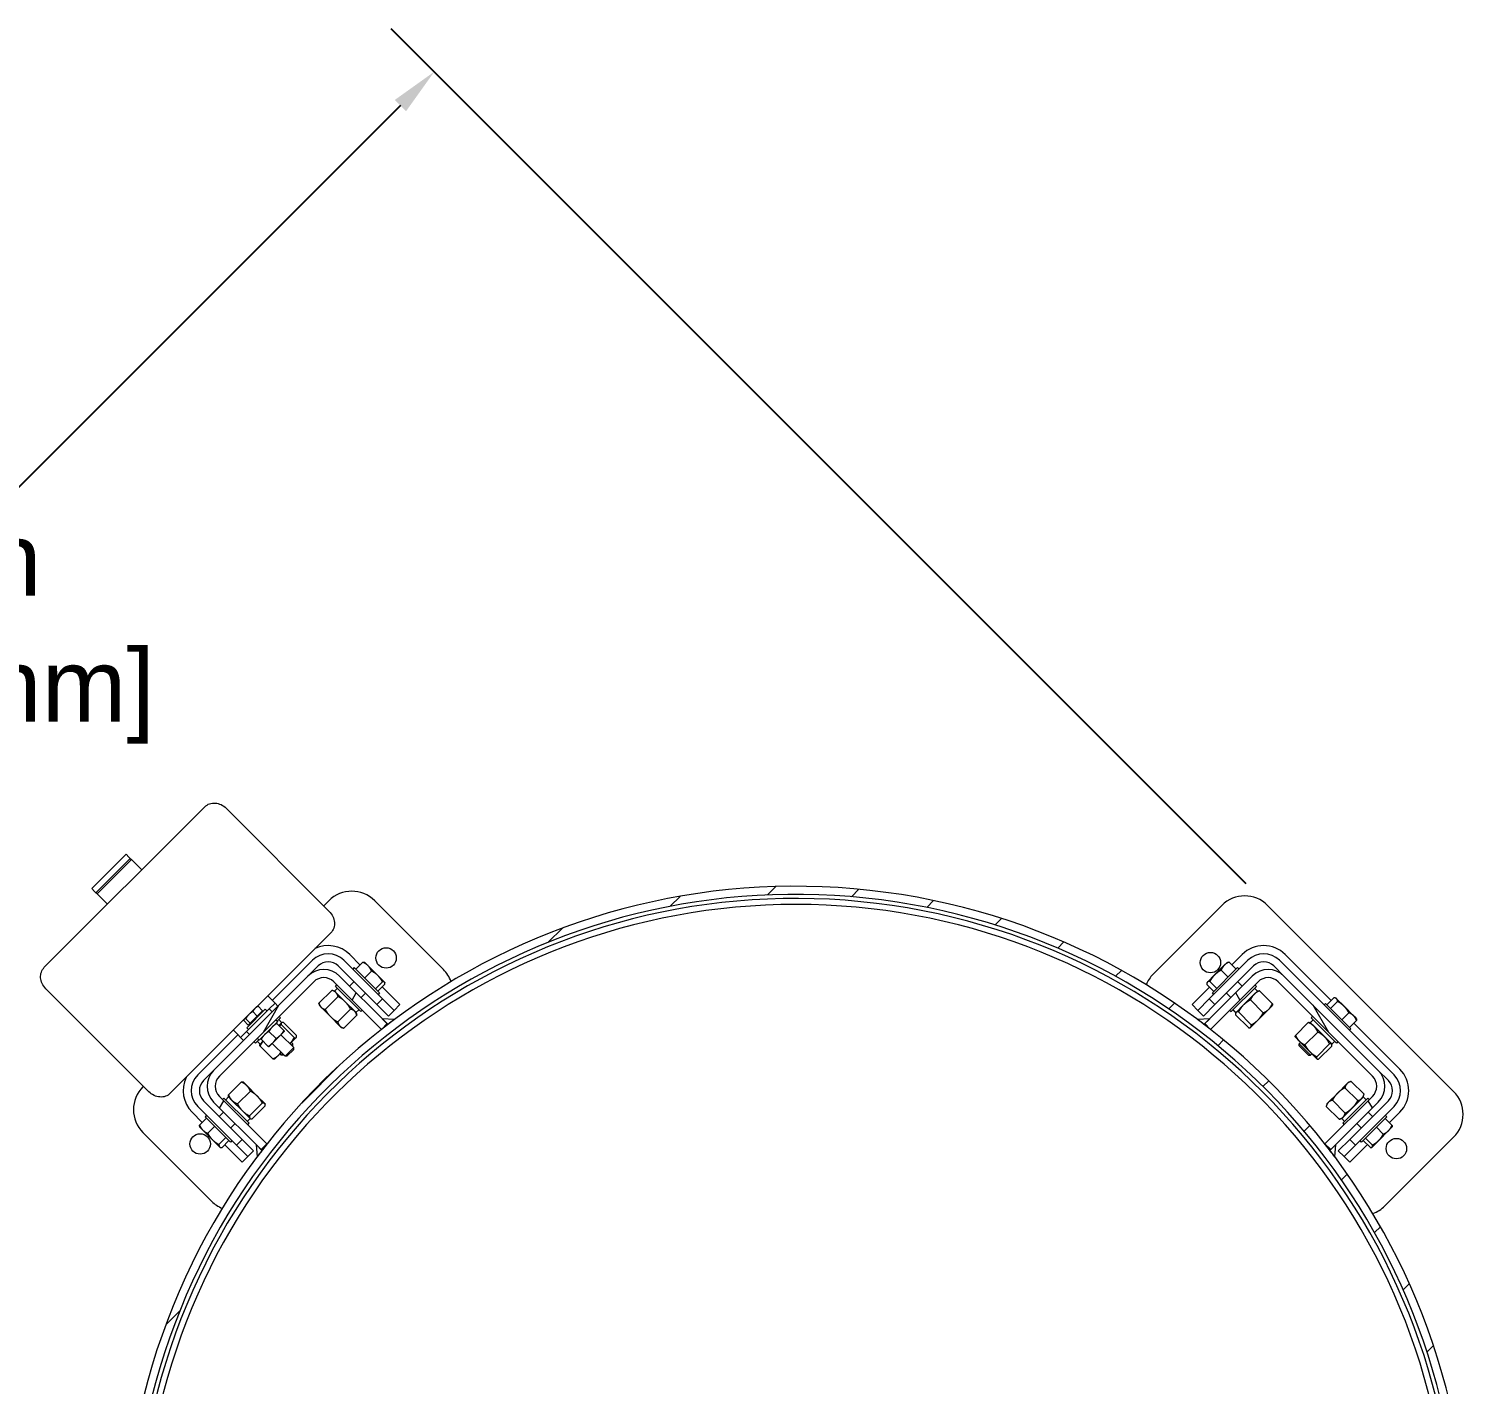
# Model space of a CAD drawing. Header units: inches. Extents: x 19 to 503, y 7 to 322.
# Drawn here: x 226.38 to 270.82, y 228.78 to 270.62 of the extents above; entities that cross this region are included whole.
import ezdxf

# ---------------------------------------------------------------- set-up
doc = ezdxf.new("R2010")
doc.units = ezdxf.units.IN
doc.header["$LTSCALE"] = 15
doc.header["$MEASUREMENT"] = 0
for name, color, linetype, lineweight in [('Dimension (ANSI)', 7, 'Continuous', 25), ('Hatch', 7, 'Continuous', 18), ('Visible', 7, 'Continuous', 18)]:
    doc.layers.add(name, color=color, linetype=linetype, lineweight=lineweight)
doc.styles.add('MEMCOR Medium', font='arial.ttf')
doc.dimstyles.new('Default (ANSI)', dxfattribs={"dimscale": 15, "dimtxt": 0.15, "dimasz": 0.098425, "dimexe": 0.125, "dimexo": 0.0625, "dimgap": 0.031496, "dimtad": 0, "dimtih": 1, "dimtoh": 1, "dimdec": 4, "dimrnd": 1e-08, "dimzin": 3, "dimdsep": 46, "dimlunit": 5, "dimtxsty": 'MEMCOR Medium', "dimcen": 0.09, "dimdle": 0.393701, "dimclrd": 256, "dimclre": 256, "dimclrt": 256, "dimadec": 0, "dimazin": 1, "dimtfac": 0.8, "dimtofl": 0, "dimtmove": 0, "dimatfit": 3, "dimfxl": 1, "dimfrac": 1, "dimtolj": 1, "dimtzin": 4, "dimlwd": -1, "dimlwe": -1, "dimarcsym": 0})

# ---------------------------------------------------------------- blocks, each defined once
blk = doc.blocks.new('*D29')
at = {"layer": 'Defpoints', "color": 0, "transparency": 16777216}
for p in [(238.898, 269.29), (264.63, 243.558), (229.758, 208.974)]:
    blk.add_point(p, dxfattribs=at)
at = {"layer": 'Dimension (ANSI)', "transparency": 16777216}
for p, q in [((263.967, 244.221), (237.572, 270.616)), ((237.854, 268.246), (225.763, 256.155)), ((205.214, 235.606), (217.305, 247.697)), ((229.095, 209.637), (202.845, 235.888))]:
    blk.add_line(p, q, dxfattribs=at)
for points in [[(237.68, 268.42), (238.028, 268.072), (238.898, 269.29)], [(205.04, 235.78), (205.388, 235.432), (204.17, 234.562)]]:
    blk.add_solid(points, dxfattribs=at)
at = {"layer": 'Dimension (ANSI)', "transparency": 16777216, "char_height": 2.25, "attachment_point": 5, "style": 'MEMCOR Medium'}
for s, insert in [('\\A1; 49{\\H0.8x;\\S1#8;} in', (221.534, 254.24)), ('\\A1;[1247.4 mm]', (221.534, 250.012))]:
    blk.add_mtext(s, dxfattribs=dict(at, insert=insert))

msp = doc.modelspace()

# ---------------------------------------------------------------- hatches: boundary and pattern name
at = {"layer": 'Hatch'}
h = msp.add_hatch(dxfattribs=at)
h.set_pattern_fill('ANSI31', color=256, scale=15, angle=90.0002, style=0)
h.paths.add_polyline_path([(229.513058, 245.007662), (229.472268, 245.048452), (229.386278, 245.134442), (228.325618, 244.073782), (228.411608, 243.987792), (228.452398, 243.947002)])
h = msp.add_hatch(dxfattribs=at)
h.set_pattern_fill('ANSI31', color=256, scale=15, style=0)
edge = h.paths.add_edge_path()
edge.add_spline(control_points=[(270.564343, 223.585927), (270.596338, 223.554712), (270.628225, 223.523387), (270.691854, 223.460443), (270.723596, 223.428825), (270.755229, 223.397098)], knot_values=[-0.682004196, -0.682004196, -0.682004196, -0.682004196, -0.341394752, -0.341394752, 0, 0, 0, 0], degree=3, periodic=0)
edge.add_line((270.755229, 223.397098), (270.815229, 223.397103))
edge.add_ellipse((250.064767, 223.395292), major_axis=(-0.001811, 20.750462), ratio=1, start_angle=270, end_angle=306.6890483)
edge.add_ellipse((250.064767, 223.395292), major_axis=(-12.39927, 16.638503), ratio=1, start_angle=270, end_angle=270.6902994)
edge.add_ellipse((250.064767, 223.395292), major_axis=(-12.598826, 16.487913), ratio=1, start_angle=270, end_angle=285.2313046)
edge.add_ellipse((250.064767, 223.395292), major_axis=(-16.487913, 12.598826), ratio=1, start_angle=270, end_angle=270.6902994)
edge.add_ellipse((250.064767, 223.395292), major_axis=(-16.638503, 12.39927), ratio=1, start_angle=270, end_angle=343.3880966)
edge.add_ellipse((250.064767, 223.395292), major_axis=(-16.638503, -12.39927), ratio=1, start_angle=270, end_angle=270.6902994)
edge.add_ellipse((250.064767, 223.395292), major_axis=(-16.487913, -12.598826), ratio=1, start_angle=270, end_angle=285.2313046)
edge.add_ellipse((250.064767, 223.395292), major_axis=(-12.598826, -16.487913), ratio=1, start_angle=270, end_angle=270.6902994)
edge.add_ellipse((250.064767, 223.395292), major_axis=(-12.39927, -16.638503), ratio=1, start_angle=270, end_angle=343.3880966)
edge.add_ellipse((250.064767, 223.395292), major_axis=(12.39927, -16.638503), ratio=1, start_angle=270, end_angle=270.6902994)
edge.add_ellipse((250.064767, 223.395292), major_axis=(12.598826, -16.487913), ratio=1, start_angle=270, end_angle=285.2313046)
edge.add_ellipse((250.064767, 223.395292), major_axis=(16.487913, -12.598826), ratio=1, start_angle=270, end_angle=270.6902994)
edge.add_ellipse((250.064767, 223.395292), major_axis=(16.638503, -12.39927), ratio=1, start_angle=270, end_angle=287.0057217)
edge.add_ellipse((250.064767, 223.395292), major_axis=(19.537373, -6.990902), ratio=1, start_angle=270, end_angle=270.7141894)
edge.add_line((243.317935, 203.772298), (243.317935, 203.830292))
edge.add_line((243.317935, 203.830292), (243.317935, 204.036852))
edge.add_ellipse((250.064767, 223.395292), major_axis=(-19.35844, 6.746833), ratio=1, start_angle=199.7473487, end_angle=450, ccw=False)
h = msp.add_hatch(dxfattribs=at)
h.set_pattern_fill('ANSI31', color=256, scale=15, angle=15, style=0)
edge = h.paths.add_edge_path()
edge.add_line((237.266179, 239.729415), (237.442955, 239.906192))
edge.add_line((237.442955, 239.906192), (237.289165, 240.059982))
edge.add_line((237.289165, 240.059982), (235.974958, 241.374189))
edge.add_ellipse((235.487054, 240.886286), major_axis=(-0.487904, 0.487904), ratio=1, start_angle=270, end_angle=360)
edge.add_line((234.99915, 241.374189), (233.892049, 240.267088))
edge.add_line((233.892049, 240.267088), (233.192972, 239.568011))
edge.add_line((233.192972, 239.568011), (232.08587, 238.460909))
edge.add_ellipse((232.573774, 237.973006), major_axis=(-0.487904, -0.487904), ratio=1, start_angle=270, end_angle=360)
edge.add_line((232.08587, 237.485102), (233.400078, 236.170895))
edge.add_line((233.400078, 236.170895), (233.553868, 236.017104))
edge.add_line((233.553868, 236.017104), (233.730645, 236.193881))
edge.add_line((233.730645, 236.193881), (232.262647, 237.661879))
edge.add_ellipse((232.573774, 237.973006), major_axis=(-0.311127, 0.311127), ratio=1, start_angle=0, end_angle=90, ccw=False)
edge.add_line((232.262647, 238.284133), (235.175927, 241.197413))
edge.add_ellipse((235.487054, 240.886286), major_axis=(0.311127, 0.311127), ratio=1, start_angle=0, end_angle=90, ccw=False)
edge.add_line((235.798181, 241.197413), (237.266179, 239.729415))
h = msp.add_hatch(dxfattribs=at)
h.set_pattern_fill('ANSI31', color=256, scale=15, angle=75.0002, style=0)
edge = h.paths.add_edge_path()
edge.add_line((266.39889, 236.193881), (266.575667, 236.017104))
edge.add_line((266.575667, 236.017104), (266.729457, 236.170895))
edge.add_line((266.729457, 236.170895), (268.043665, 237.485102))
edge.add_ellipse((267.555761, 237.973006), major_axis=(0.487904, 0.487904), ratio=1, start_angle=270, end_angle=360)
edge.add_line((268.043665, 238.460909), (265.130385, 241.374189))
edge.add_ellipse((264.642481, 240.886286), major_axis=(-0.487904, 0.487904), ratio=1, start_angle=270, end_angle=360)
edge.add_line((264.154577, 241.374189), (262.84037, 240.059982))
edge.add_line((262.84037, 240.059982), (262.68658, 239.906192))
edge.add_line((262.68658, 239.906192), (262.863356, 239.729415))
edge.add_line((262.863356, 239.729415), (264.331354, 241.197413))
edge.add_ellipse((264.642481, 240.886286), major_axis=(0.311127, 0.311127), ratio=1, start_angle=0, end_angle=90, ccw=False)
edge.add_line((264.953608, 241.197413), (267.866888, 238.284133))
edge.add_ellipse((267.555761, 237.973006), major_axis=(0.311127, -0.311127), ratio=1, start_angle=0, end_angle=90, ccw=False)
edge.add_line((267.866888, 237.661879), (266.39889, 236.193881))
h = msp.add_hatch(dxfattribs=at)
h.set_pattern_fill('ANSI31', color=256, scale=15, angle=90.0002, style=0)
h.paths.add_polyline_path([(233.892049, 240.267088), (233.800125, 240.359012), (233.101048, 239.659934), (233.192972, 239.568011)])
h = msp.add_hatch(dxfattribs=at)
h.set_pattern_fill('ANSI31', color=256, scale=15, angle=-15, style=0)
edge = h.paths.add_edge_path()
edge.add_line((237.289165, 240.059982), (237.442955, 239.906192))
edge.add_line((237.442955, 239.906192), (237.465942, 239.883205))
edge.add_ellipse((250.064767, 223.395292), major_axis=(16.487913, 12.598826), ratio=1, start_angle=89.3097006, end_angle=90, ccw=False)
edge.add_line((237.665498, 240.033795), (237.289165, 240.059982))
h = msp.add_hatch(dxfattribs=at)
h.set_pattern_fill('ANSI31', color=256, scale=15, angle=-15, style=0)
edge = h.paths.add_edge_path()
edge.add_ellipse((250.064767, 223.395292), major_axis=(16.638503, -12.39927), ratio=1, start_angle=89.3097006, end_angle=90)
edge.add_line((262.464037, 240.033795), (262.84037, 240.059982))
edge.add_line((262.84037, 240.059982), (262.68658, 239.906192))
edge.add_line((262.68658, 239.906192), (262.663593, 239.883205))
h = msp.add_hatch(dxfattribs=at)
h.set_pattern_fill('ANSI31', color=256, scale=15, angle=-15, style=0)
edge = h.paths.add_edge_path()
edge.add_ellipse((250.064767, 223.395292), major_axis=(12.39927, 16.638503), ratio=1, start_angle=89.3097006, end_angle=90)
edge.add_line((233.426264, 235.794562), (233.400078, 236.170895))
edge.add_line((233.400078, 236.170895), (233.553868, 236.017104))
edge.add_line((233.553868, 236.017104), (233.576855, 235.994118))
h = msp.add_hatch(dxfattribs=at)
h.set_pattern_fill('ANSI31', color=256, scale=15, angle=-15, style=0)
edge = h.paths.add_edge_path()
edge.add_line((266.703271, 235.794562), (266.729457, 236.170895))
edge.add_line((266.729457, 236.170895), (266.575667, 236.017104))
edge.add_line((266.575667, 236.017104), (266.55268, 235.994118))
edge.add_ellipse((250.064767, 223.395292), major_axis=(12.598826, -16.487913), ratio=1, start_angle=89.3097006, end_angle=90, ccw=False)

# ---------------------------------------------------------------- linework, layer by layer
at = {"layer": 'Visible'}
for p, q in [((231.815148, 246.601929), (226.858131, 241.644912)), ((232.473999, 246.553674), (235.65598, 243.371693)), ((229.386278, 245.134442), (228.325618, 244.073782)), ((228.452398, 243.947002), (229.513058, 245.007662)), ((229.548121, 244.972599), (228.48746, 243.911939)), ((229.472268, 245.048452), (229.386278, 245.134442)), ((229.513058, 245.007662), (229.472268, 245.048452)), ((229.513058, 245.007662), (229.548121, 244.972599)), ((229.640044, 244.880676), (229.548121, 244.972599)), ((229.640044, 244.880676), (229.866969, 244.653751)), ((228.325618, 244.073782), (228.411608, 243.987792)), ((228.411608, 243.987792), (228.452398, 243.947002)), ((228.48746, 243.911939), (228.452398, 243.947002)), ((228.48746, 243.911939), (228.579384, 243.820015)), ((228.806309, 243.59309), (228.579384, 243.820015)), ((235.48486, 243.542813), (235.643824, 243.701777)), ((237.058038, 243.701777), (239.179358, 241.580457)), ((261.094011, 241.436622), (263.215332, 243.557943)), ((264.629545, 243.557943), (270.371252, 237.816236)), ((233.430552, 240.439159), (235.704235, 242.712842)), ((235.134707, 241.8633), (233.896064, 240.624656)), ((237.303196, 240.670618), (236.110515, 241.8633)), ((236.611319, 241.716049), (236.287291, 242.040076)), ((236.479084, 241.583814), (236.694522, 241.799251)), ((236.751117, 241.797917), (236.741502, 241.800494)), ((236.856372, 241.692663), (236.751117, 241.797917)), ((264.01902, 241.8633), (262.826339, 240.670618)), ((263.378418, 241.797917), (263.289068, 241.708567)), ((263.378418, 241.797917), (263.396423, 241.802742)), ((263.6577, 241.591063), (263.442263, 241.806501)), ((263.842244, 242.040076), (263.525465, 241.723298)), ((268.532775, 238.325353), (264.994828, 241.8633)), ((266.590504, 240.621177), (265.171604, 242.040076)), ((234.99915, 241.374189), (232.08587, 238.460909)), ((235.311484, 241.686523), (234.99915, 241.374189)), ((237.126419, 240.493841), (235.933738, 241.686523)), ((237.442955, 239.906192), (235.974958, 241.374189)), ((236.427664, 241.635234), (236.383122, 241.590692)), ((237.207152, 240.855746), (236.427664, 241.635234)), ((236.747523, 241.315375), (236.96296, 241.530812)), ((237.159753, 241.389281), (236.856372, 241.692663)), ((237.363857, 241.185177), (237.159753, 241.389281)), ((264.154577, 241.374189), (262.68658, 239.906192)), ((262.990717, 241.410216), (262.770708, 241.190207)), ((262.922383, 240.855746), (263.701871, 241.635234)), ((263.289068, 241.708567), (262.990717, 241.410216)), ((264.195797, 241.686523), (263.003116, 240.493841)), ((263.406571, 241.339935), (263.191134, 241.555372)), ((263.746413, 241.590692), (263.701871, 241.635234)), ((265.130385, 241.374189), (264.818051, 241.686523)), ((268.043665, 238.460909), (265.130385, 241.374189)), ((230.088367, 237.80408), (226.906386, 240.986061)), ((232.262647, 238.284133), (235.175927, 241.197413)), ((235.735493, 240.934565), (235.338611, 240.537683)), ((235.817011, 240.912722), (235.735493, 240.934565)), ((235.798181, 241.197413), (237.266179, 239.729415)), ((235.861767, 240.867966), (235.817011, 240.912722)), ((235.90617, 241.00034), (235.817781, 240.911951)), ((235.849721, 241.056788), (235.894263, 241.10133)), ((235.849721, 241.056788), (236.629209, 240.2773)), ((236.419313, 241.200948), (236.283756, 241.065391)), ((237.085847, 240.977052), (237.301284, 241.192489)), ((237.155732, 240.907167), (237.371169, 241.122604)), ((237.833526, 240.493841), (237.287967, 241.039401)), ((237.369835, 241.179199), (237.363857, 241.185177)), ((237.369835, 241.179199), (237.372412, 241.169584)), ((262.834319, 241.032152), (262.296009, 240.493841)), ((262.966554, 240.899917), (262.751117, 241.115354)), ((262.7597, 241.179199), (262.754875, 241.161195)), ((262.770708, 241.190207), (262.7597, 241.179199)), ((263.060998, 240.994361), (262.845561, 241.209799)), ((262.863356, 239.729415), (264.331354, 241.197413)), ((264.279814, 241.056788), (263.500326, 240.2773)), ((263.710222, 241.200948), (263.845779, 241.065391)), ((264.312524, 240.912722), (264.207168, 240.807365)), ((264.311754, 240.911951), (264.223365, 241.00034)), ((264.235272, 241.10133), (264.279814, 241.056788)), ((264.312524, 240.912722), (264.326838, 240.916557)), ((264.37759, 240.918113), (264.774472, 240.521231)), ((264.953608, 241.197413), (267.866888, 238.284133)), ((233.420885, 240.436569), (233.361639, 240.377322)), ((233.420885, 240.436569), (233.431305, 240.43936)), ((233.597507, 240.304892), (233.461105, 240.441294)), ((233.756057, 240.764663), (233.888993, 240.631727)), ((233.800125, 240.359012), (233.980917, 240.539803)), ((233.980917, 240.539803), (233.888993, 240.631727)), ((234.072841, 240.447879), (233.980917, 240.539803)), ((235.360453, 240.456165), (235.338611, 240.537683)), ((235.360453, 240.456165), (235.40521, 240.411409)), ((235.928366, 240.741692), (235.531484, 240.34481)), ((236.151077, 240.578656), (235.861767, 240.867966)), ((236.440387, 240.289346), (236.151077, 240.578656)), ((236.772866, 240.847395), (236.637309, 240.711838)), ((237.126419, 240.493841), (237.303196, 240.670618)), ((237.479973, 240.140288), (237.126419, 240.493841)), ((237.207152, 240.855746), (237.16261, 240.811204)), ((237.65675, 240.317065), (237.303196, 240.670618)), ((237.833526, 240.493841), (237.65675, 240.317065)), ((262.296009, 240.493841), (262.472785, 240.317065)), ((262.826339, 240.670618), (262.472785, 240.317065)), ((263.003116, 240.493841), (262.649562, 240.140288)), ((263.003116, 240.493841), (262.826339, 240.670618)), ((262.966925, 240.811204), (262.922383, 240.855746)), ((263.356669, 240.847395), (263.492226, 240.711838)), ((263.881936, 240.482134), (263.653226, 240.253424)), ((264.207168, 240.807365), (263.881936, 240.482134)), ((264.096421, 240.636943), (264.493303, 240.240061)), ((264.663725, 240.350808), (264.769082, 240.456165)), ((264.769082, 240.456165), (264.772917, 240.470478)), ((266.374057, 240.48407), (266.4186, 240.528612)), ((266.4186, 240.528612), (267.198087, 239.749124)), ((266.458269, 240.488942), (266.673707, 240.704379)), ((266.571749, 240.375462), (266.787186, 240.590899)), ((266.742052, 240.691295), (266.715394, 240.698438)), ((266.758077, 240.67527), (266.742052, 240.691295)), ((266.989854, 240.443493), (266.758077, 240.67527)), ((267.283188, 240.150159), (266.989854, 240.443493)), ((230.747218, 237.755824), (233.020901, 240.029508)), ((233.155168, 239.862553), (233.018766, 239.998955)), ((233.023491, 240.039175), (233.020699, 240.028755)), ((233.029884, 240.045568), (233.023491, 240.039175)), ((233.169335, 240.185018), (233.029884, 240.045568)), ((233.212899, 239.920284), (233.076497, 240.056686)), ((233.800125, 240.359012), (233.101048, 239.659934)), ((233.106933, 239.778956), (233.681103, 240.353127)), ((233.361639, 240.377322), (233.169335, 240.185018)), ((233.192972, 239.568011), (233.892049, 240.267088)), ((233.323484, 240.030869), (233.212899, 239.920284)), ((233.434069, 240.141454), (233.297667, 240.277856)), ((233.434069, 240.141454), (233.323484, 240.030869)), ((233.515788, 240.223173), (233.434069, 240.141454)), ((233.597507, 240.304892), (233.515788, 240.223173)), ((233.575035, 240.282419), (233.592715, 240.264739)), ((233.737672, 240.296559), (233.681103, 240.353127)), ((233.892049, 240.267088), (233.800125, 240.359012)), ((234.006372, 240.027858), (234.062941, 239.971289)), ((234.153573, 240.085974), (234.050915, 239.983316)), ((234.097125, 240.029526), (234.185513, 239.941138)), ((234.109031, 240.130517), (234.153573, 240.085974)), ((235.40521, 240.411409), (235.69452, 240.122099)), ((235.69452, 240.122099), (235.983829, 239.832789)), ((236.314112, 240.355945), (235.91723, 239.959063)), ((236.506986, 240.163072), (236.110104, 239.76619)), ((236.485143, 240.24459), (236.440387, 240.289346)), ((236.569295, 240.337215), (236.480906, 240.248826)), ((236.485143, 240.24459), (236.506986, 240.163072)), ((236.629209, 240.2773), (236.673751, 240.321843)), ((237.289165, 240.059982), (237.465942, 239.883205)), ((237.665498, 240.033795), (237.289165, 240.059982)), ((237.479973, 240.140288), (237.65675, 240.317065)), ((262.84037, 240.059982), (262.464037, 240.033795)), ((262.649562, 240.140288), (262.472785, 240.317065)), ((262.663593, 239.883205), (262.84037, 240.059982)), ((263.455784, 240.321843), (263.500326, 240.2773)), ((263.556774, 240.333749), (263.645163, 240.24536)), ((263.648629, 240.248826), (263.56024, 240.337215)), ((263.639002, 240.179524), (264.035884, 239.782642)), ((263.644392, 240.24459), (263.640557, 240.230276)), ((263.653226, 240.253424), (263.644392, 240.24459)), ((263.727126, 240.267649), (264.124008, 239.870767)), ((264.109784, 239.796867), (264.338493, 240.025577)), ((264.338493, 240.025577), (264.663725, 240.350808)), ((266.035876, 240.02606), (265.947488, 239.937672)), ((266.020504, 240.130517), (265.975962, 240.085974)), ((266.75545, 239.306487), (265.975962, 240.085974)), ((266.921823, 240.025388), (267.13726, 240.240825)), ((267.158417, 239.788794), (267.373854, 240.004231)), ((267.360771, 240.072577), (267.283188, 240.150159)), ((267.360771, 240.072577), (267.367914, 240.045919)), ((232.835404, 239.563996), (231.59676, 238.325353)), ((232.828333, 239.571067), (232.695397, 239.704003)), ((232.828333, 239.571067), (232.920256, 239.479143)), ((232.920256, 239.479143), (233.101048, 239.659934)), ((233.101048, 239.659934), (233.192972, 239.568011)), ((233.163501, 239.722388), (233.106933, 239.778956)), ((233.184034, 239.891418), (233.155168, 239.862553)), ((233.177641, 239.885025), (233.195321, 239.867345)), ((233.212899, 239.920284), (233.184034, 239.891418)), ((234.062941, 239.971289), (233.48877, 239.397119)), ((234.01216, 239.4479), (233.793403, 239.666657)), ((233.908085, 239.30873), (234.151329, 239.551975)), ((234.255405, 239.691145), (234.036648, 239.909902)), ((234.180899, 239.936523), (234.095462, 239.851087)), ((234.151329, 239.551975), (234.272952, 239.673598)), ((234.16229, 239.562935), (234.560147, 239.165077)), ((234.176246, 239.872195), (234.573128, 239.475313)), ((234.186284, 239.941908), (234.180899, 239.936523)), ((234.186284, 239.941908), (234.194917, 239.944222)), ((234.245227, 239.941177), (234.642109, 239.544295)), ((235.983829, 239.832789), (236.028586, 239.788033)), ((236.028586, 239.788033), (236.110104, 239.76619)), ((237.266179, 239.729415), (237.442955, 239.906192)), ((262.68658, 239.906192), (262.863356, 239.729415)), ((264.100949, 239.788033), (264.086636, 239.784197)), ((264.100949, 239.788033), (264.109784, 239.796867)), ((265.884308, 239.941177), (265.487426, 239.544295)), ((266.178498, 239.646986), (265.781616, 239.250104)), ((265.943251, 239.941908), (265.934618, 239.944222)), ((266.061241, 239.823919), (265.943251, 239.941908)), ((266.389922, 239.495238), (266.061241, 239.823919)), ((267.153545, 239.704582), (267.198087, 239.749124)), ((268.709551, 238.502129), (267.290652, 239.921029)), ((232.920256, 239.479143), (233.01218, 239.387219)), ((233.329543, 239.351029), (233.374085, 239.306487)), ((233.476744, 239.409145), (233.374085, 239.306487)), ((233.432202, 239.453687), (233.48877, 239.397119)), ((233.434, 239.366401), (233.522388, 239.278013)), ((233.518151, 239.273776), (233.515838, 239.265143)), ((233.608973, 239.364597), (233.518151, 239.273776)), ((233.518883, 239.214833), (233.915765, 238.817951)), ((233.768915, 239.204655), (233.550158, 239.423412)), ((233.786462, 239.187108), (233.908085, 239.30873)), ((233.897124, 239.29777), (234.294982, 238.899912)), ((234.294982, 238.899912), (234.560147, 239.165077)), ((234.56015, 239.110854), (234.349206, 238.89991)), ((234.441357, 239.283868), (234.637456, 239.479966)), ((234.482046, 239.243179), (234.52624, 239.287373)), ((234.485551, 239.328062), (234.52624, 239.287373)), ((234.526243, 239.222599), (234.514434, 239.210791)), ((234.526243, 239.222599), (234.52624, 239.287373)), ((234.56015, 239.110854), (234.560147, 239.165077)), ((234.637456, 239.479966), (234.642841, 239.485351)), ((234.642841, 239.485351), (234.645154, 239.493984)), ((265.486694, 239.485351), (265.484381, 239.493984)), ((265.486694, 239.485351), (265.604683, 239.367362)), ((265.603292, 239.222599), (265.603295, 239.287373)), ((265.892074, 238.933817), (265.603292, 239.222599)), ((265.643984, 239.328062), (265.603295, 239.287373)), ((265.603295, 239.287373), (265.956848, 238.93382)), ((265.604683, 239.367362), (265.933365, 239.038681)), ((266.54167, 239.283814), (266.144788, 238.886932)), ((266.610652, 239.214833), (266.21377, 238.817951)), ((266.605999, 239.279161), (266.389922, 239.495238)), ((266.611384, 239.273776), (266.605999, 239.279161)), ((266.699001, 239.362935), (266.610613, 239.274547)), ((266.611384, 239.273776), (266.613697, 239.265143)), ((266.799992, 239.351029), (266.75545, 239.306487)), ((233.974709, 238.817219), (233.966076, 238.814906)), ((233.974709, 238.817219), (234.092698, 238.935208)), ((234.092698, 238.935208), (234.176192, 239.018702)), ((234.131998, 238.974508), (234.172687, 238.93382)), ((234.172687, 238.93382), (234.216881, 238.978014)), ((234.237461, 238.933817), (234.172687, 238.93382)), ((234.249269, 238.945626), (234.237461, 238.933817)), ((234.349206, 238.89991), (234.294982, 238.899912)), ((265.892074, 238.933817), (265.956848, 238.93382)), ((265.933365, 239.038681), (266.149441, 238.822604)), ((265.997537, 238.974508), (265.956848, 238.93382)), ((266.149441, 238.822604), (266.154826, 238.817219)), ((266.154826, 238.817219), (266.163459, 238.814906)), ((232.08587, 238.460909), (231.773537, 238.148576)), ((268.355998, 238.148576), (268.043665, 238.460909)), ((229.902117, 237.96007), (229.917247, 237.9752)), ((232.541947, 237.708115), (232.938829, 238.104997)), ((232.823117, 237.426945), (233.219999, 237.823827)), ((233.003895, 238.099606), (232.989581, 238.103442)), ((233.109251, 237.99425), (233.003895, 238.099606)), ((233.434483, 237.669018), (233.109251, 237.99425)), ((267.080884, 238.05485), (266.791574, 237.76554)), ((267.411167, 237.531694), (267.014285, 237.928576)), ((267.12564, 238.099606), (267.080884, 238.05485)), ((267.12564, 238.099606), (267.207158, 238.121449)), ((267.60404, 237.724567), (267.207158, 238.121449)), ((231.59676, 237.349545), (232.789442, 236.156864)), ((231.773537, 237.526322), (232.966218, 236.33364)), ((232.08587, 237.485102), (233.553868, 236.017104)), ((233.730645, 236.193881), (232.262647, 237.661879)), ((232.358729, 237.565796), (232.403272, 237.610339)), ((232.403272, 237.610339), (233.182759, 236.830851)), ((232.548108, 237.642279), (232.45972, 237.55389)), ((232.547338, 237.643049), (232.543502, 237.657363)), ((232.547338, 237.643049), (232.652694, 237.537693)), ((232.652694, 237.537693), (232.977926, 237.212461)), ((233.192411, 237.057651), (233.589293, 237.454533)), ((233.280536, 236.969526), (233.677418, 237.366408)), ((233.663193, 237.440308), (233.434483, 237.669018)), ((233.672027, 237.431474), (233.663193, 237.440308)), ((233.672027, 237.431474), (233.675862, 237.417161)), ((267.866888, 237.661879), (266.39889, 236.193881)), ((266.457508, 237.431474), (266.435665, 237.349956)), ((266.832547, 236.953074), (266.435665, 237.349956)), ((266.502264, 237.47623), (266.457508, 237.431474)), ((266.791574, 237.76554), (266.502264, 237.47623)), ((266.575667, 236.017104), (268.043665, 237.485102)), ((267.02542, 237.145947), (266.628538, 237.542829)), ((267.726263, 237.610339), (266.946776, 236.830851)), ((267.163317, 236.33364), (268.355998, 237.526322)), ((267.248131, 237.308983), (267.537441, 237.598293)), ((267.340093, 236.156864), (268.532775, 237.349545)), ((267.537441, 237.598293), (267.582197, 237.643049)), ((267.669815, 237.55389), (267.581427, 237.642279)), ((267.582197, 237.643049), (267.60404, 237.724567)), ((267.726263, 237.610339), (267.770805, 237.565796)), ((231.419984, 237.172768), (231.736762, 236.85599)), ((231.868996, 236.988225), (231.653559, 236.772788)), ((231.869368, 237.076938), (231.824826, 237.032395)), ((232.604313, 236.252908), (231.824826, 237.032395)), ((232.259112, 237.040747), (232.394668, 237.176304)), ((232.977926, 237.212461), (233.206636, 236.983751)), ((233.211233, 236.979154), (233.122845, 236.890765)), ((233.126311, 236.887299), (233.214699, 236.975687)), ((233.206636, 236.983751), (233.21547, 236.974917)), ((233.21547, 236.974917), (233.229784, 236.971082)), ((266.914065, 236.974917), (266.832547, 236.953074)), ((266.914065, 236.974917), (266.958821, 237.019673)), ((267.00669, 236.890765), (266.918302, 236.979154)), ((266.958821, 237.019673), (267.248131, 237.308983)), ((267.525222, 236.252908), (268.304709, 237.032395)), ((267.870423, 237.040747), (267.734866, 237.176304)), ((268.253289, 236.980975), (268.468726, 236.765538)), ((268.304709, 237.032395), (268.260167, 237.076938)), ((268.385524, 236.848741), (268.709551, 237.172768)), ((232.023437, 234.424536), (229.902117, 236.545857)), ((231.662142, 236.708943), (231.657318, 236.726947)), ((231.662142, 236.708943), (231.751493, 236.619592)), ((231.751493, 236.619592), (232.049844, 236.321241)), ((232.120125, 236.737096), (231.904688, 236.521659)), ((232.612665, 236.687194), (232.748222, 236.822751)), ((233.138217, 236.786309), (233.182759, 236.830851)), ((266.946776, 236.830851), (266.991318, 236.786309)), ((267.51687, 236.687194), (267.381313, 236.822751)), ((267.984851, 236.712537), (268.200288, 236.4971)), ((268.058757, 236.300307), (268.362138, 236.603688)), ((268.362138, 236.603688), (268.467393, 236.708943)), ((268.467393, 236.708943), (268.469969, 236.718558)), ((232.049844, 236.321241), (232.269853, 236.101233)), ((232.465698, 236.391523), (232.250261, 236.176086)), ((232.269853, 236.101233), (232.280861, 236.090224)), ((232.280861, 236.090224), (232.298865, 236.0854)), ((232.560143, 236.297078), (232.344706, 236.081641)), ((232.427908, 236.164844), (232.966218, 235.626534)), ((232.648856, 236.29745), (232.604313, 236.252908)), ((232.966218, 236.33364), (232.789442, 236.156864)), ((232.789442, 236.156864), (233.142995, 235.80331)), ((232.966218, 236.33364), (233.319772, 235.980087)), ((233.576855, 235.994118), (233.400078, 236.170895)), ((233.400078, 236.170895), (233.426264, 235.794562)), ((233.553868, 236.017104), (233.730645, 236.193881)), ((266.39889, 236.193881), (266.575667, 236.017104)), ((266.729457, 236.170895), (266.55268, 235.994118)), ((266.703271, 235.794562), (266.729457, 236.170895)), ((266.809763, 235.980087), (267.163317, 236.33364)), ((266.98654, 235.80331), (267.340093, 236.156864)), ((267.163317, 236.33364), (267.340093, 236.156864)), ((267.163317, 235.626534), (267.708876, 236.172093)), ((267.525222, 236.252908), (267.480679, 236.29745)), ((267.576642, 236.304328), (267.792079, 236.088891)), ((267.646527, 236.374213), (267.861964, 236.158776)), ((267.848674, 236.090224), (267.839059, 236.087648)), ((267.848674, 236.090224), (267.854652, 236.096202)), ((267.854652, 236.096202), (268.058757, 236.300307)), ((270.371252, 236.402022), (268.249932, 234.280702)), ((232.966218, 235.626534), (233.142995, 235.80331)), ((233.319772, 235.980087), (233.142995, 235.80331)), ((266.809763, 235.980087), (266.98654, 235.80331)), ((267.163317, 235.626534), (266.98654, 235.80331))]:
    msp.add_line(p, q, dxfattribs=at)
for centre in [(237.411591, 241.93401), (262.861778, 241.790176), (231.669884, 236.192303), (268.603485, 236.048469)]:
    msp.add_circle(centre, 0.315, dxfattribs=at)
for centre, radius, start, end in [((250.064767, 223.395292), 20.750462, 0.005, 251.0258628), ((236.350931, 242.99467), 1, 45, 135), ((250.064767, 223.395292), 20.500462, 0.5328038, 250.7854552), ((250.064767, 223.395292), 20.375462, 0.5328038, 251.9707587), ((250.064767, 223.395292), 20.19, 286.335037, 253.664963), ((263.922439, 242.850836), 1, 45, 135), ((235.622611, 241.375396), 0.94, 45, 115.8531179), ((264.506924, 241.375396), 0.94, 45, 135), ((235.622611, 241.375396), 0.69, 45, 135), ((235.622611, 241.375396), 0.44, 45, 135), ((264.506924, 241.375396), 0.69, 45, 135), ((264.506924, 241.375396), 0.44, 45, 135), ((235.487054, 240.886286), 0.69, 45, 135), ((235.487054, 240.886286), 0.44, 45, 135), ((238.472251, 240.87335), 1, 19.3581895, 45), ((261.801118, 240.729516), 1, 135, 157.8028259), ((264.642481, 240.886286), 0.69, 45, 135), ((264.642481, 240.886286), 0.44, 45, 135), ((250.064767, 223.395292), 20.750462, 126.6940483, 127.3843477), ((250.064767, 223.395292), 20.750462, 52.6156523, 53.3059517), ((232.084664, 237.837449), 0.94, 154.1468821, 225), ((232.084664, 237.837449), 0.69, 135, 225), ((232.573774, 237.973006), 0.69, 135, 225), ((232.573774, 237.973006), 0.44, 135, 225), ((267.555761, 237.973006), 0.44, 315, 45), ((267.555761, 237.973006), 0.69, 315, 45), ((268.044871, 237.837449), 0.69, 315, 45), ((268.044871, 237.837449), 0.94, 315, 45), ((230.609224, 237.252963), 1, 135, 225), ((232.084664, 237.837449), 0.44, 135, 225), ((268.044871, 237.837449), 0.44, 315, 45), ((269.664146, 237.109129), 1, 315, 45), ((250.064767, 223.395292), 20.750462, 142.6156523, 143.3059517), ((250.064767, 223.395292), 20.750462, 36.6940483, 37.3843477), ((232.730544, 235.131643), 1, 225, 247.8028259), ((267.542825, 234.987809), 1, 289.3581895, 315)]:
    msp.add_arc(centre, radius, start, end, dxfattribs=at)
for points, knots in [([(231.815148, 246.601929), (231.854237, 246.641018), (231.904486, 246.673566), (232.016158, 246.713104), (232.077597, 246.720107), (232.194165, 246.711063), (232.257052, 246.694439), (232.374764, 246.637933), (232.429605, 246.598068), (232.473999, 246.553674)], [5.751172896, 5.751172896, 5.751172896, 5.751172896, 6.230027309, 6.230027309, 6.708881722, 6.708881722, 7.187288544, 7.187288544, 7.665695365, 7.665695365, 7.665695365, 7.665695365]), ([(235.65598, 243.371693), (235.700374, 243.327299), (235.740239, 243.272458), (235.796745, 243.154746), (235.813369, 243.091859), (235.822414, 242.975291), (235.81541, 242.913852), (235.775872, 242.80218), (235.743324, 242.751931), (235.704235, 242.712842)], [7.665695365, 7.665695365, 7.665695365, 7.665695365, 8.144102187, 8.144102187, 8.622509008, 8.622509008, 9.101363421, 9.101363421, 9.580217834, 9.580217834, 9.580217834, 9.580217834]), ([(226.906386, 240.986061), (226.861992, 241.030455), (226.822127, 241.085296), (226.765621, 241.203007), (226.748997, 241.265895), (226.739952, 241.382462), (226.746956, 241.443901), (226.786494, 241.555573), (226.819042, 241.605823), (226.858131, 241.644912)], [3.832847683, 3.832847683, 3.832847683, 3.832847683, 4.311254504, 4.311254504, 4.789661326, 4.789661326, 5.268515739, 5.268515739, 5.747370152, 5.747370152, 5.747370152, 5.747370152]), ([(230.747218, 237.755824), (230.708129, 237.716736), (230.657879, 237.684188), (230.546208, 237.64465), (230.484768, 237.637646), (230.368201, 237.646691), (230.305313, 237.663315), (230.187602, 237.719821), (230.132761, 237.759686), (230.088367, 237.80408)], [1.918325214, 1.918325214, 1.918325214, 1.918325214, 2.397179627, 2.397179627, 2.876034039, 2.876034039, 3.354440861, 3.354440861, 3.832847683, 3.832847683, 3.832847683, 3.832847683])]:
    msp.add_open_spline(points, degree=3, knots=knots, dxfattribs=at)
for points, weights in [([(236.694522, 241.799251), (236.724585, 241.805027), (236.741502, 241.800494)], [1.01001874936, 1.03125529178, 1.02114184593]), ([(236.856372, 241.692663), (236.79408, 241.754954), (236.694522, 241.799251)], [1, 1.04314139574, 1.01001874936]), ([(263.442263, 241.806501), (263.347342, 241.766842), (263.289068, 241.708567)], [1.01001874936, 1.04314139574, 1]), ([(263.396423, 241.802742), (263.41493, 241.807701), (263.442263, 241.806501)], [1.02398736948, 1.02685383459, 1.01001874936]), ([(236.96296, 241.530812), (236.918663, 241.630371), (236.856372, 241.692663)], [1.01001874936, 1.04314139574, 1]), ([(237.159753, 241.389281), (237.081245, 241.46779), (236.96296, 241.530812)], [1, 1.04314139574, 1.01001874936]), ([(237.301284, 241.192489), (237.238261, 241.310773), (237.159753, 241.389281)], [1.01001874936, 1.04314139574, 1]), ([(262.990717, 241.410216), (262.910526, 241.330025), (262.845561, 241.209799)], [1, 1.04314139574, 1.01001874936]), ([(263.191134, 241.555372), (263.070907, 241.490407), (262.990717, 241.410216)], [1.01001874936, 1.04314139574, 1]), ([(263.289068, 241.708567), (263.230793, 241.650292), (263.191134, 241.555372)], [1, 1.04314139574, 1.01001874936]), ([(235.861767, 240.867966), (235.817011, 240.912722), (235.735493, 240.934565)], [1, 1.0379548493, 1]), ([(237.363857, 241.185177), (237.347641, 241.201394), (237.301284, 241.192489)], [1, 1.04314139574, 1.01001874936]), ([(237.371169, 241.122604), (237.380074, 241.16896), (237.363857, 241.185177)], [1.01001874936, 1.04314139574, 1]), ([(262.770708, 241.190207), (262.748792, 241.168291), (262.751117, 241.115354)], [1, 1.04314139574, 1.01001874936]), ([(262.845561, 241.209799), (262.792624, 241.212123), (262.770708, 241.190207)], [1.01001874936, 1.04314139574, 1]), ([(264.37759, 240.918113), (264.272413, 240.872611), (264.207168, 240.807365)], [1, 1.0379548493, 1]), ([(264.326838, 240.916557), (264.346259, 240.921761), (264.37759, 240.918113)], [1.01852611935, 1.02190396054, 1]), ([(233.461105, 240.441294), (233.399565, 240.415248), (233.361639, 240.377322)], [1, 1.0379548493, 1]), ([(233.431305, 240.43936), (233.443124, 240.442527), (233.461105, 240.441294)], [1.0188993443, 1.02019470191, 1]), ([(235.338611, 240.537683), (235.360453, 240.456165), (235.40521, 240.411409)], [1, 1.0379548493, 1]), ([(235.928366, 240.741692), (235.906523, 240.823209), (235.861767, 240.867966)], [1, 1.0379548493, 1]), ([(236.151077, 240.578656), (236.061564, 240.668169), (235.928366, 240.741692)], [1, 1.0379548493, 1]), ([(236.314112, 240.355945), (236.24059, 240.489143), (236.151077, 240.578656)], [1, 1.0379548493, 1]), ([(263.881936, 240.482134), (263.796241, 240.396439), (263.727126, 240.267649)], [1, 1.0379548493, 1]), ([(264.096421, 240.636943), (263.967631, 240.567829), (263.881936, 240.482134)], [1, 1.0379548493, 1]), ([(264.207168, 240.807365), (264.141922, 240.74212), (264.096421, 240.636943)], [1, 1.0379548493, 1]), ([(264.663725, 240.350808), (264.72897, 240.416054), (264.774472, 240.521231)], [1, 1.0379548493, 1]), ([(264.774472, 240.521231), (264.778121, 240.489899), (264.772917, 240.470478)], [1, 1.02190396054, 1.01852611935]), ([(266.758077, 240.67527), (266.731744, 240.701603), (266.673707, 240.704379)], [1, 1.04314139574, 1.01001874936]), ([(266.787186, 240.590899), (266.78441, 240.648937), (266.758077, 240.67527)], [1.01001874936, 1.04314139574, 1]), ([(266.989854, 240.443493), (266.908619, 240.524728), (266.787186, 240.590899)], [1, 1.04314139574, 1.01001874936]), ([(267.13726, 240.240825), (267.071089, 240.362258), (266.989854, 240.443493)], [1.01001874936, 1.04314139574, 1]), ([(233.029884, 240.045568), (233.016488, 240.032171), (233.018766, 239.998955)], [1, 1.0379548493, 1]), ([(233.076497, 240.056686), (233.043281, 240.058964), (233.029884, 240.045568)], [1, 1.0379548493, 1]), ([(233.169335, 240.185018), (233.118012, 240.133695), (233.076497, 240.056686)], [1, 1.0379548493, 1]), ([(233.297667, 240.277856), (233.220657, 240.236341), (233.169335, 240.185018)], [1, 1.0379548493, 1]), ([(233.361639, 240.377322), (233.323713, 240.339396), (233.297667, 240.277856)], [1, 1.0379548493, 1]), ([(235.40521, 240.411409), (235.449966, 240.366652), (235.531484, 240.34481)], [1, 1.0379548493, 1]), ([(235.531484, 240.34481), (235.605007, 240.211612), (235.69452, 240.122099)], [1, 1.0379548493, 1]), ([(235.69452, 240.122099), (235.784032, 240.032586), (235.91723, 239.959063)], [1, 1.0379548493, 1]), ([(236.440387, 240.289346), (236.39563, 240.334102), (236.314112, 240.355945)], [1, 1.0379548493, 1]), ([(236.506986, 240.163072), (236.485143, 240.24459), (236.440387, 240.289346)], [1, 1.0379548493, 1]), ([(263.653226, 240.253424), (263.632777, 240.232975), (263.639002, 240.179524)], [1, 1.0379548493, 1]), ([(263.727126, 240.267649), (263.673676, 240.273874), (263.653226, 240.253424)], [1, 1.0379548493, 1]), ([(264.124008, 239.870767), (264.252798, 239.939881), (264.338493, 240.025577)], [1, 1.0379548493, 1]), ([(264.338493, 240.025577), (264.424188, 240.111272), (264.493303, 240.240061)], [1, 1.0379548493, 1]), ([(264.493303, 240.240061), (264.598479, 240.285563), (264.663725, 240.350808)], [1, 1.0379548493, 1]), ([(267.283188, 240.150159), (267.228286, 240.205061), (267.13726, 240.240825)], [1, 1.04314139574, 1.01001874936]), ([(267.373854, 240.004231), (267.33809, 240.095257), (267.283188, 240.150159)], [1.01001874936, 1.04314139574, 1]), ([(267.367914, 240.045919), (267.372718, 240.027988), (267.373854, 240.004231)], [1.02432254968, 1.02331915059, 1.01001874936]), ([(233.654233, 239.562582), (233.597788, 239.506137), (233.550158, 239.423412)], [1, 1.0379548493, 1]), ([(233.793403, 239.666657), (233.710678, 239.619027), (233.654233, 239.562582)], [1, 1.0379548493, 1]), ([(233.897478, 239.805826), (233.841033, 239.749381), (233.793403, 239.666657)], [1, 1.0379548493, 1]), ([(234.036648, 239.909902), (233.953923, 239.862272), (233.897478, 239.805826)], [1, 1.0379548493, 1]), ([(234.01216, 239.4479), (234.094884, 239.49553), (234.151329, 239.551975)], [1, 1.0379548493, 1]), ([(234.0191, 239.927449), (234.0191, 239.927449), (234.036648, 239.909902)], [1, 1.0379548493, 1]), ([(234.176246, 239.872195), (234.141893, 239.853965), (234.111439, 239.83511)], [1, 1.00997800142, 1.0147097424]), ([(234.151329, 239.551975), (234.207775, 239.60842), (234.255405, 239.691145)], [1, 1.0379548493, 1]), ([(234.180899, 239.936523), (234.164892, 239.920516), (234.176246, 239.872195)], [1, 1.0379548493, 1]), ([(234.245227, 239.941177), (234.196906, 239.952531), (234.180899, 239.936523)], [1, 1.0379548493, 1]), ([(234.255405, 239.691145), (234.272952, 239.673598), (234.272952, 239.673598)], [1, 1.0379548493, 1]), ([(235.91723, 239.959063), (235.939073, 239.877545), (235.983829, 239.832789)], [1, 1.0379548493, 1]), ([(235.983829, 239.832789), (236.028586, 239.788033), (236.110104, 239.76619)], [1, 1.0379548493, 1]), ([(264.035884, 239.782642), (264.089334, 239.776418), (264.109784, 239.796867)], [1, 1.0379548493, 1]), ([(264.109784, 239.796867), (264.130233, 239.817316), (264.124008, 239.870767)], [1, 1.0379548493, 1]), ([(265.884308, 239.941177), (265.917167, 239.948898), (265.934618, 239.944222)], [1, 1.02550032183, 1.01673538241]), ([(266.061241, 239.823919), (265.992973, 239.892186), (265.884308, 239.941177)], [1, 1.0379548493, 1]), ([(266.178498, 239.646986), (266.129508, 239.755652), (266.061241, 239.823919)], [1, 1.0379548493, 1]), ([(266.389922, 239.495238), (266.305647, 239.579512), (266.178498, 239.646986)], [1, 1.0379548493, 1]), ([(233.518883, 239.214833), (233.511162, 239.247692), (233.515838, 239.265143)], [1, 1.02550032183, 1.01673538241]), ([(233.610066, 239.363504), (233.558721, 239.303196), (233.518883, 239.214833)], [1.01180256578, 1.03064620109, 1]), ([(233.550158, 239.423412), (233.532611, 239.440959), (233.532611, 239.440959)], [1, 1.0379548493, 1]), ([(233.768915, 239.204655), (233.85164, 239.252285), (233.908085, 239.30873)], [1, 1.0379548493, 1]), ([(233.786462, 239.187108), (233.786462, 239.187108), (233.768915, 239.204655)], [1, 1.0379548493, 1]), ([(233.908085, 239.30873), (233.96453, 239.365176), (234.01216, 239.4479)], [1, 1.0379548493, 1]), ([(234.440969, 239.284256), (234.513133, 239.362259), (234.573128, 239.475313)], [1.00770094602, 1.03360611302, 1]), ([(234.573128, 239.475313), (234.621449, 239.463959), (234.637456, 239.479966)], [1, 1.0379548493, 1]), ([(234.637456, 239.479966), (234.653463, 239.495974), (234.642109, 239.544295)], [1, 1.0379548493, 1]), ([(265.484381, 239.493984), (265.479705, 239.511435), (265.487426, 239.544295)], [1.01673538241, 1.02550032183, 1]), ([(265.487426, 239.544295), (265.536416, 239.435629), (265.604683, 239.367362)], [1, 1.0379548493, 1]), ([(265.604683, 239.367362), (265.672951, 239.299095), (265.781616, 239.250104)], [1, 1.0379548493, 1]), ([(265.781616, 239.250104), (265.84909, 239.122955), (265.933365, 239.038681)], [1, 1.0379548493, 1]), ([(266.54167, 239.283814), (266.474196, 239.410963), (266.389922, 239.495238)], [1, 1.0379548493, 1]), ([(266.605999, 239.279161), (266.589991, 239.295168), (266.54167, 239.283814)], [1, 1.0379548493, 1]), ([(266.610652, 239.214833), (266.622006, 239.263154), (266.605999, 239.279161)], [1, 1.0379548493, 1]), ([(233.915765, 238.817951), (234.024431, 238.866941), (234.092698, 238.935208)], [1, 1.0379548493, 1]), ([(233.966076, 238.814906), (233.948624, 238.81023), (233.915765, 238.817951)], [1.01673538241, 1.02550032183, 1]), ([(234.092698, 238.935208), (234.133381, 238.975891), (234.166099, 239.028795)], [1, 1.02227692044, 1.01840376028]), ([(265.933365, 239.038681), (266.017639, 238.954406), (266.144788, 238.886932)], [1, 1.0379548493, 1]), ([(266.144788, 238.886932), (266.133434, 238.838611), (266.149441, 238.822604)], [1, 1.0379548493, 1]), ([(266.149441, 238.822604), (266.165449, 238.806597), (266.21377, 238.817951)], [1, 1.0379548493, 1]), ([(232.938829, 238.104997), (232.97016, 238.108645), (232.989581, 238.103442)], [1, 1.02190396054, 1.01852611935]), ([(233.109251, 237.99425), (233.044006, 238.059495), (232.938829, 238.104997)], [1, 1.0379548493, 1]), ([(233.219999, 237.823827), (233.174497, 237.929004), (233.109251, 237.99425)], [1, 1.0379548493, 1]), ([(233.434483, 237.669018), (233.348788, 237.754713), (233.219999, 237.823827)], [1, 1.0379548493, 1]), ([(267.014285, 237.928576), (266.881087, 237.855053), (266.791574, 237.76554)], [1, 1.0379548493, 1]), ([(267.080884, 238.05485), (267.036127, 238.010094), (267.014285, 237.928576)], [1, 1.0379548493, 1]), ([(267.207158, 238.121449), (267.12564, 238.099606), (267.080884, 238.05485)], [1, 1.0379548493, 1]), ([(232.543502, 237.657363), (232.538299, 237.676784), (232.541947, 237.708115)], [1.01852611935, 1.02190396054, 1]), ([(232.541947, 237.708115), (232.587449, 237.602938), (232.652694, 237.537693)], [1, 1.0379548493, 1]), ([(232.652694, 237.537693), (232.71794, 237.472447), (232.823117, 237.426945)], [1, 1.0379548493, 1]), ([(232.823117, 237.426945), (232.892231, 237.298156), (232.977926, 237.212461)], [1, 1.0379548493, 1]), ([(233.589293, 237.454533), (233.520178, 237.583323), (233.434483, 237.669018)], [1, 1.0379548493, 1]), ([(233.663193, 237.440308), (233.642743, 237.460758), (233.589293, 237.454533)], [1, 1.0379548493, 1]), ([(233.677418, 237.366408), (233.683642, 237.419859), (233.663193, 237.440308)], [1, 1.0379548493, 1]), ([(266.502264, 237.47623), (266.457508, 237.431474), (266.435665, 237.349956)], [1, 1.0379548493, 1]), ([(266.628538, 237.542829), (266.547021, 237.520987), (266.502264, 237.47623)], [1, 1.0379548493, 1]), ([(266.791574, 237.76554), (266.702061, 237.676027), (266.628538, 237.542829)], [1, 1.0379548493, 1]), ([(267.248131, 237.308983), (267.337644, 237.398496), (267.411167, 237.531694)], [1, 1.0379548493, 1]), ([(267.411167, 237.531694), (267.492685, 237.553536), (267.537441, 237.598293)], [1, 1.0379548493, 1]), ([(267.537441, 237.598293), (267.582197, 237.643049), (267.60404, 237.724567)], [1, 1.0379548493, 1]), ([(232.977926, 237.212461), (233.063621, 237.126766), (233.192411, 237.057651)], [1, 1.0379548493, 1]), ([(233.192411, 237.057651), (233.186186, 237.004201), (233.206636, 236.983751)], [1, 1.0379548493, 1]), ([(233.206636, 236.983751), (233.227085, 236.963302), (233.280536, 236.969526)], [1, 1.0379548493, 1]), ([(266.832547, 236.953074), (266.914065, 236.974917), (266.958821, 237.019673)], [1, 1.0379548493, 1]), ([(266.958821, 237.019673), (267.003578, 237.06443), (267.02542, 237.145947)], [1, 1.0379548493, 1]), ([(267.02542, 237.145947), (267.158618, 237.21947), (267.248131, 237.308983)], [1, 1.0379548493, 1]), ([(231.657318, 236.726947), (231.652359, 236.745455), (231.653559, 236.772788)], [1.02398736948, 1.02685383459, 1.01001874936]), ([(231.653559, 236.772788), (231.693218, 236.677867), (231.751493, 236.619592)], [1.01001874936, 1.04314139574, 1]), ([(231.751493, 236.619592), (231.809767, 236.561318), (231.904688, 236.521659)], [1, 1.04314139574, 1.01001874936]), ([(231.904688, 236.521659), (231.969653, 236.401432), (232.049844, 236.321241)], [1.01001874936, 1.04314139574, 1]), ([(268.058757, 236.300307), (268.137265, 236.378815), (268.200288, 236.4971)], [1, 1.04314139574, 1.01001874936]), ([(268.200288, 236.4971), (268.299846, 236.541397), (268.362138, 236.603688)], [1.01001874936, 1.04314139574, 1]), ([(268.362138, 236.603688), (268.424429, 236.665979), (268.468726, 236.765538)], [1, 1.04314139574, 1.01001874936]), ([(268.468726, 236.765538), (268.474502, 236.735474), (268.469969, 236.718558)], [1.01001874936, 1.03125529178, 1.02114184593]), ([(232.049844, 236.321241), (232.130034, 236.241051), (232.250261, 236.176086)], [1, 1.04314139574, 1.01001874936]), ([(232.250261, 236.176086), (232.247937, 236.123149), (232.269853, 236.101233)], [1.01001874936, 1.04314139574, 1]), ([(232.269853, 236.101233), (232.291768, 236.079317), (232.344706, 236.081641)], [1, 1.04314139574, 1.01001874936]), ([(267.792079, 236.088891), (267.838435, 236.079986), (267.854652, 236.096202)], [1.01001874936, 1.04314139574, 1]), ([(267.854652, 236.096202), (267.870869, 236.112419), (267.861964, 236.158776)], [1, 1.04314139574, 1.01001874936]), ([(267.861964, 236.158776), (267.980248, 236.221798), (268.058757, 236.300307)], [1.01001874936, 1.04314139574, 1])]:
    msp.add_rational_spline(points, weights, degree=2, dxfattribs=at)

# ---------------------------------------------------------------- dimensions: what is measured, and where the dimension line sits
at = {"layer": 'Dimension (ANSI)'}
dim = msp.add_linear_dim(base=(238.89778, 269.289708), p1=(229.758283, 208.974349), p2=(264.629545, 243.557943), angle=45, text=' <> in\\X[1247.4 mm]', dimstyle='Default (ANSI)', override={"dimgap": 0.031496, "dimdec": 4, "dimpost": '', "dimtol": 0, "dimlim": 0, "dimtp": 0, "dimtm": 0, "dimtdec": 2, "dimatfit": 1}, dxfattribs=at)
dim.commit()
dim.dimension.update_dxf_attribs({"geometry": '*D29', "text_midpoint": (221.534066, 251.925993), "dimtype": 160})

doc.saveas('drawing.dxf')
